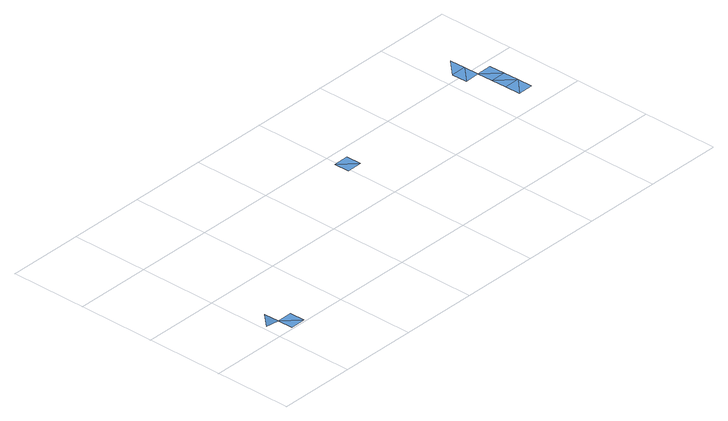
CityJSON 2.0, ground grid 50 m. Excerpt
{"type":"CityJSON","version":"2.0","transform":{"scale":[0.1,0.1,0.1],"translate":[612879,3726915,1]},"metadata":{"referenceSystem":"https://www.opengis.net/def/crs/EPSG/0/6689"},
"CityObjects":{
"waterbody1":{"type":"WaterBody","attributes":{"name":"福岡県津波浸水想定図","class":"1140","function":"2","WaterBodyTsunamiRiskAttribute.description":"1","WaterBodyTsunamiRiskAttribute.rank":"4"},"geometry":[{"type":"MultiSurface","lod":"1","boundaries":[[[0,1,2]],[[3,4,1]],[[1,4,5]],[[6,7,8]],[[8,7,9]],[[10,11,12]],[[13,14,15]],[[13,16,14]],[[10,17,11]],[[15,18,13]],[[12,11,19]],[[17,16,20]],[[20,16,13]],[[21,17,20]]]}]}
},
"vertices":[
[3,100,30],[103,102,19],[101,202,19],[105,2,17],[205,4,17],[203,104,17],[1489,829,11],[1589,831,11],[1487,929,11],[1587,931,11],[2587,950,9],[2685,1052,9],[2585,1050,9],[2791,754,9],[2691,752,9],[2693,652,9],[2689,852,9],[2687,952,9],[2793,654,9],[2683,1152,9],[2789,854,9],[2787,954,9]
]}
